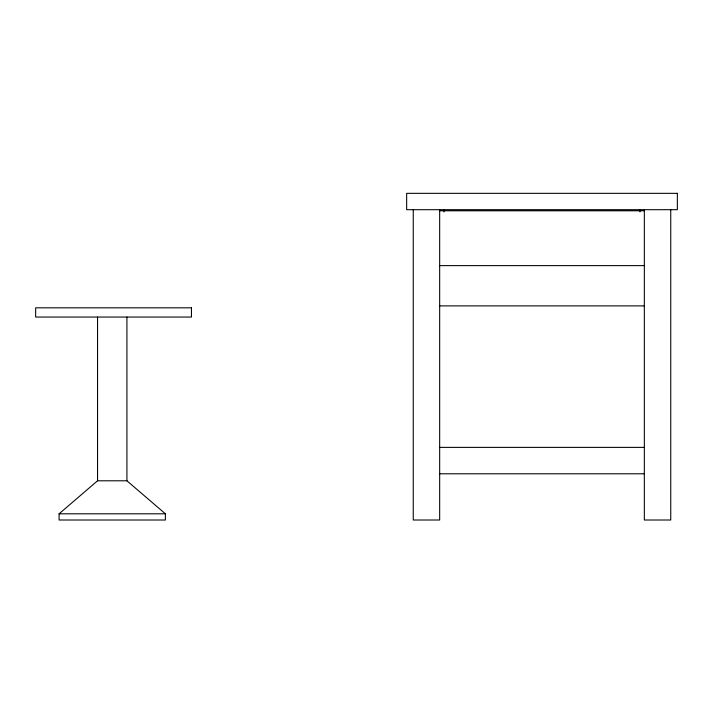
<?xml version="1.0" encoding="UTF-8"?>
<svg xmlns="http://www.w3.org/2000/svg" width="713" height="713" viewBox="0 0 713 713"><rect width="100%" height="100%" fill="white"/><g stroke="black" fill="none" stroke-linecap="round" stroke-linejoin="round"><path stroke-width="1.07" d="M59.09 513.806L97.547 480.794L126.923 480.794L165.389 513.806L165.389 520.009L59.09 520.009L59.09 513.806L165.389 513.806M439.663 210.79L644.338 210.79M439.663 265.619L644.338 265.619M439.663 305.895L644.338 305.895M439.663 447.381L644.338 447.381M439.663 473.788L644.338 473.788M670.746 209.693L670.746 520.009L644.338 520.009L644.338 209.693M639.989 209.693L639.989 211.895M444.012 209.693L444.012 211.895M439.663 209.497L439.663 520.009L413.255 520.009L413.255 209.693M126.923 317.053L126.923 480.794M97.547 317.053L97.547 480.794M677.35 193.339L406.651 193.339L406.651 209.693L677.35 209.693L677.35 193.339M191.467 307.82L35.65 307.82L35.65 317.053L191.467 317.053L191.467 307.82"/></g></svg>
